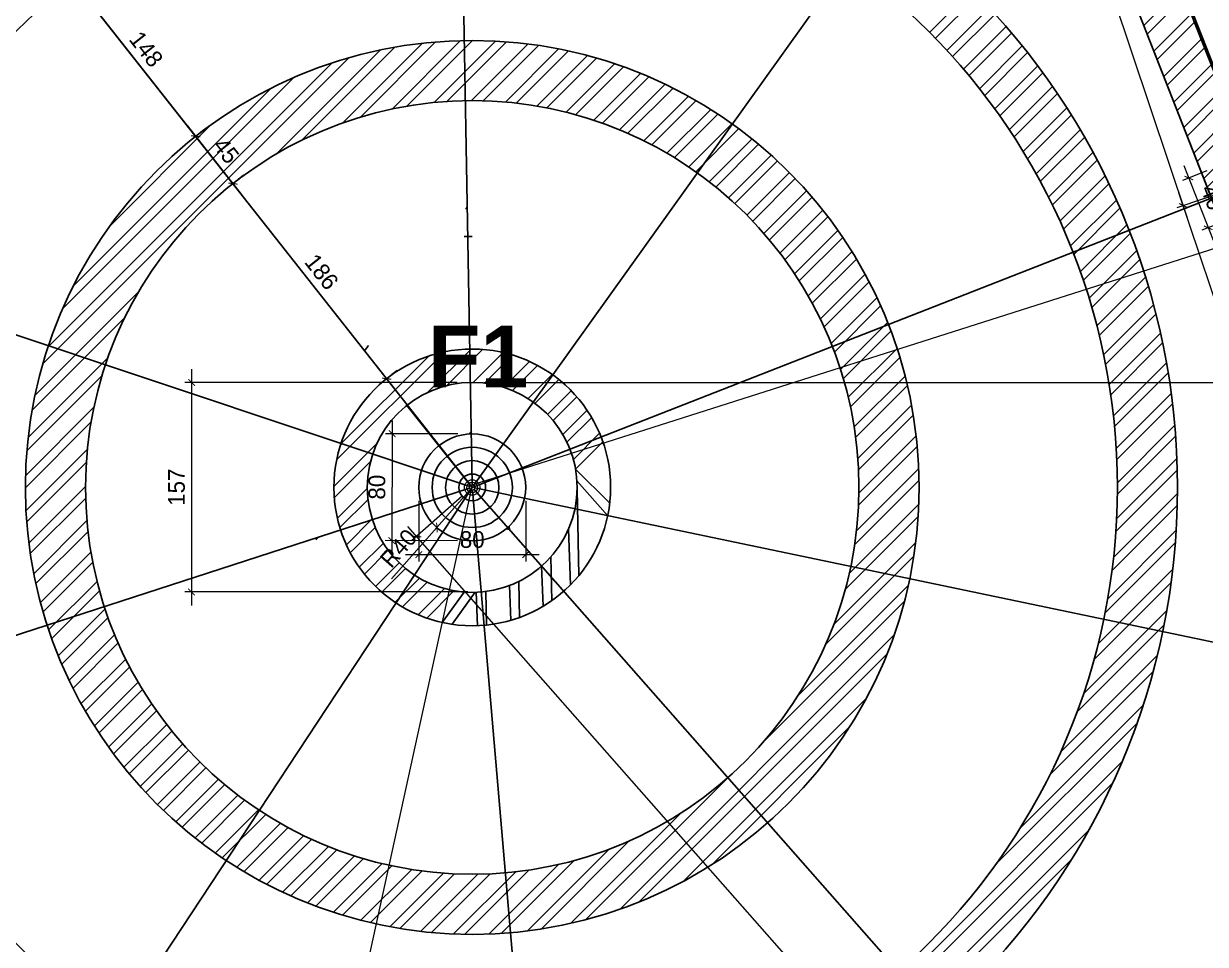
# Model space of a CAD drawing. Header units: inches. Extents: x -291016 to -124071, y 25078 to 137196.
# Drawn here: x -209131 to -208247, y 42402 to 43090 of the extents above; entities that cross this region are included whole.
import ezdxf

# ---------------------------------------------------------------- set-up
doc = ezdxf.new("R2010")
doc.units = ezdxf.units.IN
doc.header["$MEASUREMENT"] = 0
doc.layers.add('DOOR', color=112, linetype='Continuous', lineweight=20)
doc.layers.add('text', color=7, linetype='Continuous', lineweight=35)
doc.styles.add('SANSSERIFBOLD', font='sasb____.pfb', dxfattribs={"height": 70})
doc.dimstyles.new('50PEA1', dxfattribs={"dimscale": 0, "dimtxt": 12.5, "dimasz": 5, "dimexe": 5, "dimexo": 10, "dimgap": 5, "dimtad": 1, "dimdec": 0, "dimdsep": 46, "dimtxsty": 'Standard', "dimblk1": 'ARCHTICK', "dimblk2": 'ARCHTICK', "dimsah": 1, "dimcen": 2.5, "dimdle": 10, "dimclrd": 8, "dimclre": 8, "dimclrt": 7, "dimadec": 0, "dimazin": 0, "dimtfac": 1, "dimtdec": 0, "dimtix": 1, "dimtmove": 2, "dimatfit": 3, "dimldrblk": 'ARCHTICK', "dimfxl": 1, "dimtolj": 1, "dimtzin": 0, "dimlwd": 13, "dimlwe": 13, "dimarcsym": 0})
pattern_1 = [(45, (-217502.221, 919.612), (-13.258252, 13.258252), []), (45, (-217493.383, 919.612), (-13.258252, 13.258252), [])]

# ---------------------------------------------------------------- blocks, each defined once
blk = doc.blocks.new('_ArchTick')
at = {"color": 0, "const_width": 0.15}
blk.add_lwpolyline([(-0.5, -0.5), (0.5, 0.5)], dxfattribs=at)
blk = doc.blocks.new('*D505')
at = {"layer": 'Defpoints', "color": 0, "linetype": 'Continuous', "ltscale": 0.2, "transparency": 16777216}
for p in [(-208236.77, 42983.74), (-208222.22, 42946.48), (-208245.02, 42937.57)]:
    blk.add_point(p, dxfattribs=at)
at = {"layer": 'DOOR', "color": 8, "lineweight": 13, "ltscale": 0.2, "transparency": 16777216}
blk.add_line((-208263.21, 42984.15), (-208241.39, 42928.26), dxfattribs=at)
at = {"layer": 'DOOR', "color": 8, "linetype": 'Continuous', "lineweight": 13, "ltscale": 0.2, "transparency": 16777216}
for p, q in [((-208246.08, 42980.1), (-208264.23, 42973.02)), ((-208231.54, 42942.84), (-208249.68, 42935.76))]:
    blk.add_line(p, q, dxfattribs=at)
at = {"layer": 'DOOR', "color": 8, "linetype": 'Continuous', "lineweight": 13, "ltscale": 0.2, "transparency": 16777216, "xscale": 5, "yscale": 5, "zscale": 5}
for p, rotation in [((-208259.57, 42974.83), 111.3279274253634), ((-208245.02, 42937.57), 291.3279274253634)]:
    blk.add_blockref('_ArchTick', p, dxfattribs=dict(at, rotation=rotation))
at = {"layer": 'DOOR', "color": 7, "linetype": 'Continuous', "ltscale": 0.2, "transparency": 16777216, "insert": (-208241.82, 42960.3), "char_height": 12.5, "attachment_point": 5, "rotation": 291.32793}
blk.add_mtext('\\A1;40', dxfattribs=at)
blk = doc.blocks.new('*D507')
at = {"layer": 'Defpoints', "color": 0, "linetype": 'Continuous', "ltscale": 0.2, "transparency": 16777216}
for p in [(-208835.55, 42743.39), (-208755.55, 42743.39), (-208755.55, 42693.09)]:
    blk.add_point(p, dxfattribs=at)
at = {"layer": 'DOOR', "color": 8, "linetype": 'Continuous', "lineweight": 13, "ltscale": 0.2, "transparency": 16777216}
for p, q in [((-208835.55, 42733.39), (-208835.55, 42688.09)), ((-208755.55, 42733.39), (-208755.55, 42688.09))]:
    blk.add_line(p, q, dxfattribs=at)
at = {"layer": 'DOOR', "color": 8, "lineweight": 13, "ltscale": 0.2, "transparency": 16777216}
blk.add_line((-208845.55, 42693.09), (-208745.55, 42693.09), dxfattribs=at)
at = {"layer": 'DOOR', "color": 8, "linetype": 'Continuous', "lineweight": 13, "ltscale": 0.2, "transparency": 16777216, "xscale": 5, "yscale": 5, "zscale": 5, "rotation": 180}
blk.add_blockref('_ArchTick', (-208835.55, 42693.09), dxfattribs=at)
at = {"layer": 'DOOR', "color": 8, "linetype": 'Continuous', "lineweight": 13, "ltscale": 0.2, "transparency": 16777216, "xscale": 5, "yscale": 5, "zscale": 5}
blk.add_blockref('_ArchTick', (-208755.55, 42693.09), dxfattribs=at)
at = {"layer": 'DOOR', "color": 7, "linetype": 'Continuous', "ltscale": 0.2, "transparency": 16777216, "insert": (-208795.55, 42704.34), "char_height": 12.5, "attachment_point": 5}
blk.add_mtext('\\A1;80', dxfattribs=at)
blk = doc.blocks.new('*D508')
at = {"layer": 'Defpoints', "color": 0, "linetype": 'Continuous', "ltscale": 0.2, "transparency": 16777216}
for p in [(-208796.26, 42783.39), (-208855.65, 42703.56), (-208796.48, 42703.4)]:
    blk.add_point(p, dxfattribs=at)
at = {"layer": 'DOOR', "color": 8, "lineweight": 13, "ltscale": 0.2, "transparency": 16777216}
blk.add_line((-208855.41, 42793.54), (-208855.68, 42693.56), dxfattribs=at)
at = {"layer": 'DOOR', "color": 8, "linetype": 'Continuous', "lineweight": 13, "ltscale": 0.2, "transparency": 16777216}
for p, q in [((-208806.26, 42783.41), (-208860.43, 42783.56)), ((-208806.48, 42703.43), (-208860.65, 42703.58))]:
    blk.add_line(p, q, dxfattribs=at)
at = {"layer": 'DOOR', "color": 8, "linetype": 'Continuous', "lineweight": 13, "ltscale": 0.2, "transparency": 16777216, "xscale": 5, "yscale": 5, "zscale": 5}
for p, rotation in [((-208855.43, 42783.54), 89.84661278515328), ((-208855.65, 42703.56), 269.8466127851532)]:
    blk.add_blockref('_ArchTick', p, dxfattribs=dict(at, rotation=rotation))
at = {"layer": 'DOOR', "color": 7, "linetype": 'Continuous', "ltscale": 0.2, "transparency": 16777216, "insert": (-208866.79, 42743.58), "char_height": 12.5, "attachment_point": 5, "rotation": 89.84661}
blk.add_mtext('\\A1;80', dxfattribs=at)
blk = doc.blocks.new('*D515')
at = {"layer": 'Defpoints', "color": 0, "linetype": 'Continuous', "ltscale": 0.2, "transparency": 16777216}
for p in [(-208219.95, 42968.83), (-208263.69, 42954.19), (-208095.52, 42597.29)]:
    blk.add_point(p, dxfattribs=at)
at = {"layer": 'DOOR', "color": 8, "linetype": 'Continuous', "lineweight": 13, "ltscale": 0.2, "transparency": 16777216}
for p, q in [((-208229.43, 42965.66), (-208268.43, 42952.6)), ((-208105.01, 42594.12), (-208144.01, 42581.06))]:
    blk.add_line(p, q, dxfattribs=at)
at = {"layer": 'DOOR', "color": 8, "lineweight": 13, "ltscale": 0.2, "transparency": 16777216}
blk.add_line((-208136.09, 42573.16), (-208266.87, 42963.67), dxfattribs=at)
at = {"layer": 'DOOR', "color": 8, "linetype": 'Continuous', "lineweight": 13, "ltscale": 0.2, "transparency": 16777216, "xscale": 5, "yscale": 5, "zscale": 5}
for p, rotation in [((-208263.69, 42954.19), 108.5152456213374), ((-208139.26, 42582.64), 288.5152456213374)]:
    blk.add_blockref('_ArchTick', p, dxfattribs=dict(at, rotation=rotation))
at = {"layer": 'DOOR', "color": 7, "linetype": 'Continuous', "ltscale": 0.2, "transparency": 16777216, "insert": (-208190.81, 42771.99), "char_height": 12.5, "attachment_point": 5, "rotation": 288.51525}
blk.add_mtext('\\A1;390', dxfattribs=at)
blk = doc.blocks.new('*D516')
at = {"layer": 'Defpoints', "color": 0, "linetype": 'Continuous', "ltscale": 0.2, "transparency": 16777216}
for p in [(-208377.87, 43326.91), (-208387.44, 43323.7), (-208219.95, 42968.83)]:
    blk.add_point(p, dxfattribs=at)
at = {"layer": 'DOOR', "color": 8, "lineweight": 13, "ltscale": 0.2, "transparency": 16777216}
blk.add_line((-208260.52, 42944.7), (-208390.61, 43333.18), dxfattribs=at)
at = {"layer": 'DOOR', "color": 8, "linetype": 'Continuous', "lineweight": 13, "ltscale": 0.2, "transparency": 16777216}
for p, q in [((-208387.35, 43323.73), (-208392.18, 43322.11)), ((-208229.43, 42965.66), (-208268.43, 42952.6))]:
    blk.add_line(p, q, dxfattribs=at)
at = {"layer": 'DOOR', "color": 8, "linetype": 'Continuous', "lineweight": 13, "ltscale": 0.2, "transparency": 16777216, "xscale": 5, "yscale": 5, "zscale": 5}
for p, rotation in [((-208387.44, 43323.7), 108.5152456209802), ((-208263.69, 42954.19), 288.5152456209802)]:
    blk.add_blockref('_ArchTick', p, dxfattribs=dict(at, rotation=rotation))
at = {"layer": 'DOOR', "color": 7, "linetype": 'Continuous', "ltscale": 0.2, "transparency": 16777216, "insert": (-208314.9, 43142.52), "char_height": 12.5, "attachment_point": 5, "rotation": 288.51525}
blk.add_mtext('\\A1;390', dxfattribs=at)
blk = doc.blocks.new('*D518')
at = {"layer": 'Defpoints', "color": 0, "linetype": 'Continuous', "ltscale": 0.2, "transparency": 16777216}
for p in [(-209478.91, 42522.26), (-209475.53, 42526.08), (-209138.74, 42221.24)]:
    blk.add_point(p, dxfattribs=at)
at = {"layer": 'DOOR', "color": 8, "lineweight": 13, "ltscale": 0.2, "transparency": 16777216}
blk.add_line((-209127.87, 42218.43), (-209483.02, 42532.71), dxfattribs=at)
at = {"layer": 'DOOR', "color": 8, "linetype": 'Continuous', "lineweight": 13, "ltscale": 0.2, "transparency": 16777216}
for p, q in [((-209472.28, 42529.75), (-209472.21, 42529.83)), ((-209132.11, 42228.72), (-209132.05, 42228.8))]:
    blk.add_line(p, q, dxfattribs=at)
at = {"layer": 'DOOR', "color": 8, "linetype": 'Continuous', "lineweight": 13, "ltscale": 0.2, "transparency": 16777216, "xscale": 5, "yscale": 5, "zscale": 5}
for p, rotation in [((-209475.53, 42526.08), 138.4929883590388), ((-209135.36, 42225.06), 318.4929883590389)]:
    blk.add_blockref('_ArchTick', p, dxfattribs=dict(at, rotation=rotation))
at = {"layer": 'DOOR', "color": 7, "linetype": 'Continuous', "ltscale": 0.2, "transparency": 16777216, "insert": (-209297.99, 42383.99), "char_height": 12.5, "attachment_point": 5, "rotation": 318.49299}
blk.add_mtext('\\A1;454', dxfattribs=at)
blk = doc.blocks.new('*D764')
at = {"color": 8, "lineweight": 13, "transparency": 16777216}
for p in [(-208795.55, 42743.39), (-208855.88, 42674.93)]:
    blk.add_line(p, (-208822, 42713.38), dxfattribs=at)
at = {"layer": 'Defpoints', "color": 0, "transparency": 16777216}
for p in [(-208795.55, 42743.39), (-208822, 42713.38)]:
    blk.add_point(p, dxfattribs=at)
at = {"color": 8, "lineweight": 13, "transparency": 16777216, "xscale": 5, "yscale": 5, "zscale": 5, "rotation": 48.61300600954255}
blk.add_blockref('_ArchTick', (-208822, 42713.38), dxfattribs=at)
at = {"color": 7, "transparency": 16777216, "insert": (-208850.68, 42697.84), "char_height": 12.5, "attachment_point": 5, "rotation": 48.61301}
blk.add_mtext('\\A1;R40', dxfattribs=at)
blk = doc.blocks.new('*D765')
at = {"color": 8, "lineweight": 13, "transparency": 16777216}
for p in [(-208795.55, 42745.38), (-209023.9, 41702.17)]:
    blk.add_line(p, (-209009.38, 41768.51), dxfattribs=at)
at = {"layer": 'Defpoints', "color": 0, "transparency": 16777216}
for p in [(-208795.55, 42745.38), (-209009.38, 41768.51)]:
    blk.add_point(p, dxfattribs=at)
at = {"color": 8, "lineweight": 13, "transparency": 16777216, "xscale": 5, "yscale": 5, "zscale": 5, "rotation": 77.6532269244995}
blk.add_blockref('_ArchTick', (-209009.38, 41768.51), dxfattribs=at)
at = {"color": 7, "transparency": 16777216, "insert": (-209028.7, 41732.86), "char_height": 12.5, "attachment_point": 5, "rotation": 77.65323}
blk.add_mtext('\\A1;R1000', dxfattribs=at)
blk = doc.blocks.new('*D767')
at = {"color": 8, "lineweight": 13, "transparency": 16777216}
for p in [(-207778.06, 43069.66), (-208795.55, 42745.38)]:
    blk.add_line(p, (-207842.77, 43049.04), dxfattribs=at)
at = {"layer": 'Defpoints', "color": 0, "transparency": 16777216}
for p in [(-207842.77, 43049.04), (-208795.55, 42745.38)]:
    blk.add_point(p, dxfattribs=at)
at = {"color": 8, "lineweight": 13, "transparency": 16777216, "xscale": 5, "yscale": 5, "zscale": 5, "rotation": 197.6772319035323}
blk.add_blockref('_ArchTick', (-207842.77, 43049.04), dxfattribs=at)
at = {"color": 7, "transparency": 16777216, "insert": (-207809.07, 43071.59), "char_height": 12.5, "attachment_point": 5, "rotation": 17.67723}
blk.add_mtext('\\A1;R1000', dxfattribs=at)
blk = doc.blocks.new('*D776')
at = {"color": 8, "lineweight": 13, "transparency": 16777216}
for p, q in [((-209100.41, 43130.32), (-208996.25, 42998.13)), ((-209086.37, 43128.66), (-209090.29, 43125.56)), ((-208994.59, 43012.17), (-208998.51, 43009.08))]:
    blk.add_line(p, q, dxfattribs=at)
at = {"layer": 'Defpoints', "color": 0, "transparency": 16777216}
for p in [(-209094.22, 43122.47), (-209002.44, 43005.99), (-209002.44, 43005.98)]:
    blk.add_point(p, dxfattribs=at)
at = {"color": 8, "lineweight": 13, "transparency": 16777216, "xscale": 5, "yscale": 5, "zscale": 5}
for p, rotation in [((-209094.22, 43122.47), 128.2376062937317), ((-209002.44, 43005.99), 308.2376062937317)]:
    blk.add_blockref('_ArchTick', p, dxfattribs=dict(at, rotation=rotation))
at = {"color": 7, "transparency": 16777216, "insert": (-209039.49, 43071.19), "char_height": 12.5, "attachment_point": 5, "rotation": 308.23761}
blk.add_mtext('\\A1;148', dxfattribs=at)
blk = doc.blocks.new('*D777')
at = {"color": 8, "lineweight": 13, "transparency": 16777216}
for p, q in [((-209008.63, 43013.84), (-208968.39, 42962.79)), ((-208994.59, 43012.17), (-208998.51, 43009.08)), ((-208966.74, 42976.82), (-208970.66, 42973.74))]:
    blk.add_line(p, q, dxfattribs=at)
at = {"layer": 'Defpoints', "color": 0, "transparency": 16777216}
for p in [(-209002.44, 43005.98), (-208974.59, 42970.63), (-208974.58, 42970.64)]:
    blk.add_point(p, dxfattribs=at)
at = {"color": 8, "lineweight": 13, "transparency": 16777216, "xscale": 5, "yscale": 5, "zscale": 5}
for p, rotation in [((-209002.44, 43005.99), 128.2376062937317), ((-208974.58, 42970.64), 308.2376062937317)]:
    blk.add_blockref('_ArchTick', p, dxfattribs=dict(at, rotation=rotation))
at = {"color": 7, "transparency": 16777216, "insert": (-208979.67, 42995.28), "char_height": 12.5, "attachment_point": 5, "rotation": 308.23761}
blk.add_mtext('\\A1;45', dxfattribs=at)
blk = doc.blocks.new('*D778')
at = {"color": 8, "lineweight": 13, "transparency": 16777216}
for p, q in [((-208980.77, 42978.5), (-208853.4, 42816.85)), ((-208966.74, 42976.82), (-208970.66, 42973.74)), ((-208851.75, 42830.88), (-208855.66, 42827.8))]:
    blk.add_line(p, q, dxfattribs=at)
at = {"layer": 'Defpoints', "color": 0, "transparency": 16777216}
for p in [(-208974.59, 42970.63), (-208859.61, 42824.69), (-208859.59, 42824.7)]:
    blk.add_point(p, dxfattribs=at)
at = {"color": 8, "lineweight": 13, "transparency": 16777216, "xscale": 5, "yscale": 5, "zscale": 5}
for p, rotation in [((-208974.58, 42970.64), 128.2376062937317), ((-208859.59, 42824.7), 308.2376062937317)]:
    blk.add_blockref('_ArchTick', p, dxfattribs=dict(at, rotation=rotation))
at = {"color": 7, "transparency": 16777216, "insert": (-208908.25, 42904.64), "char_height": 12.5, "attachment_point": 5, "rotation": 308.23761}
blk.add_mtext('\\A1;186', dxfattribs=at)
blk = doc.blocks.new('*D843')
at = {"color": 8, "lineweight": 13, "transparency": 16777216}
for p, q in [((-208803.05, 42736.78), (-208841.02, 42703.34)), ((-208843.88, 42714.15), (-208170.64, 41949.88)), ((-208143.04, 41987.52), (-208181, 41954.08))]:
    blk.add_line(p, q, dxfattribs=at)
at = {"layer": 'Defpoints', "color": 0, "transparency": 16777216}
for p in [(-208795.55, 42743.39), (-208135.53, 41994.13), (-208177.25, 41957.38)]:
    blk.add_point(p, dxfattribs=at)
at = {"color": 8, "lineweight": 13, "transparency": 16777216, "xscale": 5, "yscale": 5, "zscale": 5}
for p, rotation in [((-208837.27, 42706.64), 131.3766099648458), ((-208177.25, 41957.38), 311.3766099648457)]:
    blk.add_blockref('_ArchTick', p, dxfattribs=dict(at, rotation=rotation))
at = {"color": 7, "transparency": 16777216, "insert": (-208498.82, 42339.45), "char_height": 12.5, "attachment_point": 5, "rotation": 311.37661}
blk.add_mtext('\\A1;999', dxfattribs=at)
blk = doc.blocks.new('*D845')
at = {"color": 8, "lineweight": 13, "transparency": 16777216}
for p, q in [((-209005.5, 42831.89), (-209005.5, 42655.18)), ((-208806.88, 42821.89), (-209010.5, 42821.89)), ((-208798.81, 42665.18), (-209010.5, 42665.18))]:
    blk.add_line(p, q, dxfattribs=at)
at = {"layer": 'Defpoints', "color": 0, "transparency": 16777216}
for p in [(-208796.88, 42821.89), (-209005.5, 42665.18), (-208788.81, 42665.18)]:
    blk.add_point(p, dxfattribs=at)
at = {"color": 8, "lineweight": 13, "transparency": 16777216, "xscale": 5, "yscale": 5, "zscale": 5}
for p, rotation in [((-209005.5, 42821.89), 90), ((-209005.5, 42665.18), 270)]:
    blk.add_blockref('_ArchTick', p, dxfattribs=dict(at, rotation=rotation))
at = {"color": 7, "transparency": 16777216, "insert": (-209016.75, 42743.54), "char_height": 12.5, "attachment_point": 5, "rotation": 90}
blk.add_mtext('\\A1;157', dxfattribs=at)
blk = doc.blocks.new('*D846')
at = {"color": 8, "lineweight": 13, "transparency": 16777216}
for p, q in [((-207438.5, 42811.88), (-207438.5, 43492.12)), ((-208798.87, 43482.12), (-207433.5, 43482.12)), ((-208786.88, 42821.88), (-207433.5, 42821.88))]:
    blk.add_line(p, q, dxfattribs=at)
at = {"layer": 'Defpoints', "color": 0, "transparency": 16777216}
for p in [(-208808.87, 43482.12), (-207438.5, 43482.12), (-208796.88, 42821.88)]:
    blk.add_point(p, dxfattribs=at)
at = {"color": 8, "lineweight": 13, "transparency": 16777216, "xscale": 5, "yscale": 5, "zscale": 5}
for p, rotation in [((-207438.5, 43482.12), 90), ((-207438.5, 42821.88), 270)]:
    blk.add_blockref('_ArchTick', p, dxfattribs=dict(at, rotation=rotation))
at = {"color": 7, "transparency": 16777216, "insert": (-207449.75, 43152), "char_height": 12.5, "attachment_point": 5, "rotation": 90}
blk.add_mtext('\\A1;660', dxfattribs=at)

msp = doc.modelspace()

# ---------------------------------------------------------------- hatches: boundary and pattern name
h = msp.add_hatch()
h.set_pattern_fill('ANSI32', color=4, scale=50, style=0)
h.set_pattern_definition([(45, (-214667.444, 2108.707), (-13.258252, 13.258252), []), (45, (-214658.605, 2108.707), (-13.258252, 13.258252), [])])
h.paths.add_polyline_path([(-209795.5512, 42745.3835, 1), (-207795.5512, 42745.3835, 1)])
h.paths.add_polyline_path([(-207815.5512, 42745.3835, -1), (-209775.5512, 42745.3835, -1)], flags=16)
h = msp.add_hatch()
h.set_pattern_fill('ANSI32', color=4, scale=50, style=0)
h.set_pattern_definition([(45, (-215741.365, -2630.001), (-13.258252, 13.258252), []), (45, (-215732.526, -2630.001), (-13.258252, 13.258252), [])])
h.paths.add_polyline_path([(-209620.5512, 42745.3835, 1), (-207970.5512, 42745.3835, 1)])
h.paths.add_polyline_path([(-207990.5512, 42745.3835, -1), (-209600.5512, 42745.3835, -1)], flags=16)
h = msp.add_hatch()
h.set_pattern_fill('ANSI32', color=4, scale=50, style=0)
h.set_pattern_definition(pattern_1)
h.paths.add_polyline_path([(-208348.5852, 43329.514), (-208373.5532, 43294.6549), (-208111.1065, 42623.5239), (-208068.244, 42614.4853)])
h.paths.add_polyline_path([(-208236.9229, 42983.8752), (-208218.0626, 42991.2391), (-208203.5144, 42953.9785), (-208222.3747, 42946.6146)], flags=16)
h.paths.add_polyline_path([(-208220.1162, 42968.8351), (-208218.0626, 42991.2391), (-208203.5144, 42953.9785)], flags=0)
h = msp.add_hatch()
h.set_pattern_fill('ANSI32', color=4, scale=50, style=0)
h.set_pattern_definition(pattern_1)
h.paths.add_polyline_path([(-208243.35, 42252.8974, 0.13705383), (-208067.9438, 42611.467, 0.00052614), (-208067.6624, 42613.0019), (-208068.2393, 42614.4843), (-208111.1439, 42623.5318, -0.17359225), (-208345.1885, 42216.0384, -0.14757672), (-208713.6964, 42054.537), (-208709.8769, 42009.6732, 0.18336651)])
h = msp.add_hatch()
h.set_pattern_fill('ANSI32', color=4, scale=50, style=0)
h.set_pattern_definition(pattern_1)
h.paths.add_polyline_path([(-209449.3814, 42508.1857), (-209491.8943, 42494.6084), (-209132.5971, 42201.3449), (-208754.6889, 42005.5532), (-208758.5043, 42050.3677, 0.0048195), (-208745.0815, 42051.2565), (-209111.8962, 42241.3008)])
h.paths.add_polyline_path([(-209147.8414, 42241.8339), (-209116.86, 42216.5327), (-209129.6667, 42200.8508), (-209160.6482, 42226.152)], flags=16)
h.paths.add_polyline_path([(-209147.8414, 42241.8339), (-209116.86, 42216.5327), (-209129.5106, 42201.042)], flags=0)

# ---------------------------------------------------------------- linework, layer by layer
at = {"color": 1}
for p, q in [((-208813.4297, 43745.2236), (-208795.5126, 42745.3222)), ((-208794.4351, 42744.9521), (-208158.8938, 43632.8215)), ((-208796.7719, 42744.9422), (-209487.5793, 43621.7093)), ((-207863.7412, 43108.33), (-208795.5512, 42743.3929)), ((-209744.5336, 43060.7125), (-208797.4666, 42744.0334)), ((-208800.3443, 42951.4528), (-208799.2851, 42952.9325)), ((-208876.0982, 42845.6225), (-208873.2262, 42849.6347)), ((-208582.3255, 42826.5193), (-208581.9455, 42827.0501)), ((-209345.0763, 41909.9063), (-208795.5512, 42743.3929)), ((-208795.6412, 42743.423), (-208795.5512, 42743.3929)), ((-208795.5512, 42743.3929), (-208795.604, 42743.3758)), ((-208795.5512, 42743.3929), (-208795.543, 42743.2984)), ((-208793.6247, 42742.9902), (-207725.25, 42519.6408)), ((-208797.5147, 42742.7573), (-209789.6985, 42421.5726)), ((-208795.3739, 42741.3364), (-208709.4191, 41743.9538)), ((-208135.5335, 41994.1334), (-208794.2159, 42741.8771))]:
    msp.add_line(p, q, dxfattribs=at)
at = {"color": 3}
for p, q in [((-208348.5852, 43329.514), (-208067.6624, 42613.0019)), ((-208346.627, 43330.0841), (-208067.5089, 42612.8645)), ((-208383.5102, 43320.1169), (-208111.1065, 42623.5239)), ((-208373.6452, 43294.5265), (-208111.1553, 42623.4685)), ((-208373.4995, 43294.3782), (-208110.953, 42623.3865)), ((-208373.4917, 43294.3891), (-208111.0298, 42623.4029)), ((-208795.5512, 42743.3929), (-208844.5192, 42804.7475)), ((-208796.2306, 42785.3949), (-208797.7052, 42783.3349)), ((-208796.2639, 42783.3866), (-208796.9985, 42784.3222)), ((-208796.8136, 42744.9111), (-208820.3474, 42774.78)), ((-208795.543, 42743.2984), (-208795.6412, 42743.423)), ((-208817.2251, 42710.5193), (-208817.9822, 42710.2742)), ((-208767.7555, 42711.9552), (-208770.187, 42712.463)), ((-208767.9714, 42714.4213), (-208767.7442, 42711.8262)), ((-208792.1167, 42705.0853), (-208791.983, 42703.5524))]:
    msp.add_line(p, q, dxfattribs=at)
at = {"color": 4}
for p, q in [((-208453.413, 43083.7518), (-208421.593, 43115.5717)), ((-208449.0337, 43079.2923), (-208417.2103, 43111.1156)), ((-208440.4469, 43070.2013), (-208408.6021, 43102.0462)), ((-208436.2396, 43065.5698), (-208404.3766, 43097.4328)), ((-208427.9976, 43056.1342), (-208396.0835, 43088.0483)), ((-208423.9632, 43051.3298), (-208392.016, 43083.2769)), ((-208942.0617, 42992.8506), (-208864.3822, 43070.5302)), ((-208922.9347, 43003.1388), (-208853.4289, 43072.6446)), ((-208892.3931, 43016.0028), (-208832.7827, 43075.6132)), ((-208879.2304, 43020.3266), (-208822.9922, 43076.5648)), ((-208855.4567, 43026.4226), (-208804.3009, 43077.5784)), ((-208844.5225, 43028.518), (-208795.3476, 43077.6929)), ((-208824.08, 43031.2828), (-208778.1244, 43077.2384)), ((-208814.449, 43032.075), (-208769.8226, 43076.7014)), ((-208796.154, 43032.6923), (-208753.7741, 43075.0722)), ((-208787.4286, 43032.5789), (-208746.0063, 43074.0012)), ((-208770.7058, 43031.6241), (-208730.9401, 43071.3897)), ((-208416.0685, 43041.5467), (-208384.0401, 43073.5752)), ((-209116.8403, 42835.7497), (-208887.9079, 43064.6821)), ((-208762.6725, 43030.8185), (-208723.6269, 43069.864)), ((-208747.191, 43028.6223), (-208709.4094, 43066.4039)), ((-208739.72, 43027.2545), (-208702.4945, 43064.48)), ((-208412.2088, 43036.5676), (-208380.1319, 43068.6445)), ((-209112.8827, 42848.5462), (-208900.7044, 43060.7244)), ((-208725.2705, 43024.0263), (-208689.0292, 43060.2676)), ((-208718.2764, 43022.1816), (-208682.4711, 43057.9869)), ((-208704.7172, 43018.0631), (-208669.6866, 43053.0937)), ((-208404.666, 43026.4328), (-208372.4765, 43058.6223)), ((-208400.9836, 43021.2763), (-208368.7297, 43053.5303)), ((-209101.9023, 42877.2042), (-208929.3624, 43049.7441)), ((-208698.1412, 43015.8003), (-208663.4543, 43050.4872)), ((-208685.3728, 43010.891), (-208651.2965, 43044.9673)), ((-209094.0634, 42893.882), (-208946.0402, 43041.9051)), ((-208679.1726, 43008.2524), (-208645.3666, 43042.0584)), ((-208667.1233, 43002.624), (-208633.7945, 43035.9528)), ((-208393.7987, 43010.7835), (-208361.3994, 43043.1828)), ((-208390.2972, 43005.4463), (-208357.8166, 43037.9268)), ((-208661.2684, 42999.6401), (-208628.149, 43032.7595)), ((-208649.8857, 42993.3451), (-208617.1315, 43026.0993)), ((-208383.4783, 42994.5875), (-208350.8176, 43027.2482)), ((-208644.3538, 42990.0381), (-208611.7569, 43022.635)), ((-208380.1621, 42989.0648), (-208347.4022, 43021.8247)), ((-209066.7184, 42938.9046), (-208991.0629, 43014.5601)), ((-208633.6, 42983.1143), (-208601.2707, 43015.4436)), ((-208628.3752, 42979.5003), (-208596.1572, 43011.7183)), ((-208373.7194, 42977.8299), (-208340.742, 43010.8072)), ((-208618.2236, 42971.9742), (-208586.1855, 43004.0123)), ((-208613.2949, 42968.0641), (-208581.3261, 43000.0329)), ((-208370.5942, 42972.1162), (-208337.4983, 43005.2121)), ((-208603.728, 42959.9532), (-208571.8578, 42991.8235)), ((-208364.5402, 42960.4926), (-208331.1863, 42993.8465)), ((-208599.0889, 42955.7536), (-208567.2483, 42987.5942)), ((-208361.613, 42954.5809), (-208328.1193, 42988.0747)), ((-208590.0975, 42947.0673), (-208558.2774, 42978.8874)), ((-208585.745, 42942.5809), (-208553.9159, 42974.41)), ((-208355.9629, 42942.5534), (-208322.1666, 42976.3496)), ((-208577.3271, 42933.3212), (-208545.4412, 42965.207)), ((-208353.242, 42936.4354), (-208319.2825, 42970.3949)), ((-208573.2622, 42928.5472), (-208541.3284, 42960.4811)), ((-208348.0144, 42923.9853), (-208313.7027, 42958.2971)), ((-208565.4232, 42918.7086), (-208533.3533, 42950.7785)), ((-208345.5101, 42917.6508), (-208311.0088, 42952.1521)), ((-208561.6504, 42913.6425), (-208529.492, 42945.8009)), ((-208340.7273, 42904.7559), (-208305.8178, 42939.6655)), ((-208554.4032, 42903.212), (-208522.0249, 42935.5904)), ((-208550.9312, 42897.8453), (-208518.4206, 42930.3558)), ((-208338.4518, 42898.1926), (-208303.3227, 42933.3217)), ((-208334.1409, 42884.8259), (-208298.5395, 42920.4272)), ((-208544.2973, 42886.8014), (-208511.4751, 42919.6237)), ((-208541.1391, 42881.1208), (-208508.1361, 42914.1238)), ((-208332.109, 42878.0189), (-208296.2538, 42913.8741)), ((-208535.1503, 42869.432), (-208501.7319, 42902.8504)), ((-208532.3246, 42863.4189), (-208498.6696, 42897.0738)), ((-208328.3028, 42864.1475), (-208291.9009, 42900.5493)), ((-208326.5327, 42857.0787), (-208289.8367, 42893.7746)), ((-209122.6884, 42812.2239), (-209045.0089, 42889.9035)), ((-208527.0248, 42851.0409), (-208492.8334, 42885.2324)), ((-208524.5575, 42844.6694), (-208490.0633, 42879.1636)), ((-208323.2713, 42842.6625), (-208285.9412, 42879.9925)), ((-209124.8028, 42801.2707), (-209055.2971, 42870.7765)), ((-208520.0076, 42831.5417), (-208484.8306, 42866.7186)), ((-208321.7853, 42835.3096), (-208284.1134, 42872.9815)), ((-208517.9341, 42824.7763), (-208482.3731, 42860.3373)), ((-208319.1184, 42820.2989), (-208280.7077, 42858.7095)), ((-208317.9442, 42812.6342), (-208279.1341, 42851.4443)), ((-209127.7714, 42780.6244), (-209068.161, 42840.2348)), ((-208896.9969, 42763.9116), (-208816.0698, 42844.8386)), ((-208893.7972, 42775.9501), (-208828.1084, 42841.6389)), ((-208828.6631, 42814.5677), (-208796.3409, 42846.8899)), ((-208814.9281, 42819.4638), (-208787.7904, 42846.6016)), ((-208794.8247, 42821.8896), (-208772.4357, 42844.2786)), ((-208786.5055, 42821.37), (-208765.4549, 42842.4205)), ((-208514.2174, 42810.8154), (-208477.7906, 42847.2422)), ((-208512.587, 42803.607), (-208475.6723, 42840.5216)), ((-208771.9399, 42818.2579), (-208752.6259, 42837.5719)), ((-208765.4617, 42815.8972), (-208746.7131, 42834.6458)), ((-208315.934, 42796.9667), (-208276.2573, 42836.6434)), ((-209128.723, 42770.834), (-209072.4849, 42827.0721)), ((-208753.8075, 42809.8738), (-208735.787, 42827.8943)), ((-208748.5646, 42806.2778), (-208730.7478, 42824.0947)), ((-208509.8203, 42788.6959), (-208471.8014, 42826.7149)), ((-208315.1068, 42788.9551), (-208274.9595, 42829.1023)), ((-208739.1608, 42798.004), (-208721.4814, 42815.6834)), ((-208508.7026, 42780.9748), (-208470.0578, 42819.6197)), ((-208313.8329, 42772.5513), (-208272.6599, 42813.7243)), ((-208734.9887, 42793.3372), (-208717.2494, 42811.0766)), ((-208507.0551, 42764.9447), (-208466.9805, 42805.0192)), ((-208313.3977, 42764.1477), (-208271.6647, 42805.8807)), ((-209129.7366, 42752.1427), (-209078.5809, 42803.2985)), ((-208727.7287, 42782.9196), (-208709.5982, 42801.05)), ((-208506.5532, 42756.6077), (-208465.6592, 42797.5017)), ((-209129.8511, 42743.1894), (-209080.6762, 42792.3643)), ((-208724.6734, 42777.136), (-208706.1928, 42795.6167)), ((-208312.964, 42746.9037), (-208270.0019, 42789.8658)), ((-208719.8747, 42764.2571), (-208700.2847, 42783.8471)), ((-208506.2816, 42739.2017), (-208463.4875, 42781.9958)), ((-208312.9808, 42738.0481), (-208269.3427, 42781.6862)), ((-209129.3966, 42725.9662), (-209083.4411, 42771.9218)), ((-208899.0481, 42744.1827), (-208866.726, 42776.5048)), ((-208718.2475, 42757.0454), (-208697.8222, 42777.4707)), ((-208506.5573, 42730.0871), (-208462.6544, 42773.9901)), ((-209128.8596, 42717.6644), (-209084.2333, 42762.2907)), ((-208898.7598, 42735.6322), (-208871.6221, 42762.7699)), ((-208313.5271, 42719.8242), (-208268.3921, 42764.9591)), ((-208718.2475, 42757.0454), (-208692.7336, 42731.527)), ((-208508.0836, 42710.8831), (-208461.5457, 42757.4211)), ((-208314.0779, 42710.4344), (-208268.1116, 42756.4008)), ((-209127.2305, 42701.6159), (-209084.8505, 42743.9958)), ((-208717.2085, 42748.36), (-208694.2414, 42722.2136)), ((-208509.4171, 42700.7108), (-208461.2955, 42748.8324)), ((-209126.1594, 42693.8481), (-209084.7371, 42735.2704)), ((-208896.4369, 42720.2774), (-208874.0478, 42742.6665)), ((-208894.5788, 42713.2967), (-208873.5282, 42734.3472)), ((-208717.0583, 42742.3351), (-208715.8982, 42677.3047)), ((-208315.7998, 42691.0349), (-208267.9706, 42738.8641)), ((-208513.5258, 42678.9244), (-208461.4822, 42730.9681)), ((-208317.0023, 42680.9936), (-208268.1245, 42729.8714)), ((-209123.548, 42678.7819), (-209083.7823, 42718.5475)), ((-208889.7301, 42700.4677), (-208870.4161, 42719.7817)), ((-208516.4851, 42667.1263), (-208461.9589, 42721.6525)), ((-209122.0223, 42671.4687), (-209082.9768, 42710.5142)), ((-208886.8041, 42694.5549), (-208868.0555, 42713.3035)), ((-208769.3263, 42713.6222), (-208769.2738, 42712.2723)), ((-208723.5854, 42712.0372), (-208721.9727, 42670.6024)), ((-208320.1881, 42660.1301), (-208268.9223, 42711.3959)), ((-208912.6288, 42704.0855), (-208910.5473, 42706.167)), ((-208880.0526, 42683.6287), (-208862.0321, 42701.6492)), ((-208525.004, 42640.9297), (-208463.8081, 42702.1257)), ((-208322.221, 42649.2583), (-208269.5858, 42701.8935)), ((-209118.5621, 42657.2512), (-209080.7805, 42695.0328)), ((-208876.2529, 42678.5896), (-208858.4361, 42696.4064)), ((-208736.7183, 42691.4223), (-208736.1337, 42658.6474)), ((-208531.1757, 42625.9192), (-208465.2493, 42691.8456)), ((-209116.6383, 42650.3362), (-209079.4127, 42687.5618)), ((-208867.8416, 42669.3231), (-208850.1623, 42687.0025)), ((-208863.2348, 42665.0911), (-208845.4955, 42682.8305)), ((-208743.6623, 42684.488), (-208742.4961, 42654.5256)), ((-208327.3284, 42626.4733), (-208271.5, 42682.3017)), ((-209112.4258, 42636.871), (-209076.1846, 42673.1122)), ((-208853.2083, 42657.44), (-208835.0778, 42675.5704)), ((-208847.7749, 42654.0345), (-208829.2942, 42672.5152)), ((-208760.6166, 42673.0948), (-208760.1245, 42645.5071)), ((-208330.4893, 42614.4735), (-208272.7787, 42672.1841)), ((-209110.1452, 42630.3128), (-209074.3398, 42666.1182)), ((-208836.0053, 42648.1264), (-208816.4153, 42667.7164)), ((-208829.629, 42645.664), (-208809.2037, 42666.0893)), ((-208818.098, 42642.3786), (-208801.529, 42665.1209)), ((-208810.5749, 42640.9892), (-208793.4847, 42664.9202)), ((-208792.4981, 42664.9523), (-208791.5258, 42639.9713)), ((-208785.4411, 42665.5467), (-208784.9931, 42640.4329)), ((-208767.6295, 42670.0265), (-208766.6173, 42644.0195)), ((-208551.7218, 42587.6954), (-208469.4042, 42670.0131)), ((-208578.8544, 42551.724), (-208472.2566, 42658.3218)), ((-209105.252, 42617.5283), (-209070.2213, 42652.559)), ((-209102.6454, 42611.296), (-209067.9585, 42645.9829)), ((-208338.3291, 42588.956), (-208276.065, 42651.2202)), ((-208343.1861, 42575.2602), (-208278.1152, 42640.3312)), ((-209097.1255, 42599.1383), (-209063.0492, 42633.2146)), ((-208684.999, 42427.9018), (-208480.06, 42632.8407)), ((-209094.2166, 42593.2083), (-209060.4106, 42627.0144)), ((-209088.111, 42581.6363), (-209054.7823, 42614.965)), ((-208670.8333, 42433.2286), (-208485.3868, 42618.6751)), ((-208355.4907, 42545.278), (-208283.166, 42617.6027)), ((-209084.9177, 42575.9908), (-209051.7983, 42609.1101)), ((-208363.4415, 42528.4883), (-208286.2377, 42605.6922)), ((-209078.2576, 42564.9733), (-209045.5033, 42597.7275)), ((-209074.7933, 42559.5987), (-209042.1964, 42592.1956)), ((-208637.6498, 42448.7345), (-208500.8927, 42585.4915)), ((-209067.6019, 42549.1124), (-209035.2725, 42581.4418)), ((-209063.8765, 42543.9989), (-209031.6585, 42576.217)), ((-208385.7615, 42488.4907), (-208293.7147, 42580.5375)), ((-209056.1706, 42534.0272), (-209024.1325, 42566.0653)), ((-208403.6455, 42461.7678), (-208298.2556, 42567.1578)), ((-209052.1911, 42529.1678), (-209020.2223, 42561.1366)), ((-208616.3886, 42461.1568), (-208513.315, 42564.2304)), ((-209043.9817, 42519.6995), (-209012.1115, 42551.5698)), ((-209039.7524, 42515.09), (-209007.9118, 42546.9306)), ((-209031.0456, 42506.1192), (-208999.2256, 42537.9392)), ((-209026.5683, 42501.7577), (-208994.7392, 42533.5868)), ((-208590.4411, 42257.2946), (-208309.4529, 42538.2828)), ((-209017.3653, 42493.283), (-208985.4794, 42525.1689)), ((-208710.48, 42420.0984), (-208603.8822, 42526.6962)), ((-208574.6179, 42264.2789), (-208316.4372, 42522.4597)), ((-209012.6393, 42489.1701), (-208980.7055, 42521.104)), ((-209002.9367, 42481.1951), (-208970.8668, 42513.2649)), ((-208997.9592, 42477.3338), (-208965.8008, 42509.4922)), ((-208987.7486, 42469.8667), (-208955.3703, 42502.245)), ((-208982.5141, 42466.2624), (-208950.0035, 42498.7729)), ((-208722.1713, 42417.2459), (-208639.8536, 42499.5636)), ((-208971.7819, 42459.3169), (-208938.9597, 42492.1391)), ((-208966.2821, 42455.9778), (-208933.2791, 42488.9809)), ((-208538.6622, 42282.557), (-208334.7152, 42486.504)), ((-208955.0086, 42449.5736), (-208921.5902, 42482.992)), ((-208949.2321, 42446.5114), (-208915.5771, 42480.1663)), ((-208744.0039, 42413.091), (-208678.0774, 42479.0174)), ((-208937.3906, 42440.6752), (-208903.1992, 42474.8666)), ((-208931.3218, 42437.9051), (-208896.8276, 42472.3993)), ((-208754.2839, 42411.6498), (-208693.0879, 42472.8458)), ((-208918.8769, 42432.6724), (-208883.6999, 42467.8493)), ((-208912.4955, 42430.2149), (-208876.9345, 42465.7759)), ((-208899.4004, 42425.6323), (-208862.9736, 42462.0592)), ((-208892.6799, 42423.5141), (-208855.7652, 42460.4287)), ((-208783.1263, 42409.3239), (-208731.0826, 42461.3676)), ((-208773.8108, 42409.8006), (-208719.2845, 42464.3269)), ((-208517.1642, 42295.2162), (-208347.3744, 42465.0059)), ((-208878.8731, 42419.6431), (-208840.8542, 42457.6621)), ((-208871.7779, 42417.8995), (-208833.133, 42456.5444)), ((-208857.1775, 42414.8223), (-208817.1029, 42454.8968)), ((-208849.66, 42413.501), (-208808.766, 42454.3949)), ((-208834.154, 42411.3292), (-208791.3599, 42454.1233)), ((-208826.1483, 42410.4961), (-208782.2453, 42454.3991)), ((-208809.5793, 42409.3874), (-208763.0413, 42455.9254)), ((-208800.9907, 42409.1372), (-208752.869, 42457.2589))]:
    msp.add_line(p, q, dxfattribs=at)
for centre, radius in [((-208795.5512, 42745.3835), 1000), ((-208795.5512, 42745.3835), 1000), ((-208795.5512, 42745.3835), 980), ((-208795.5512, 42745.3835), 825), ((-208795.5512, 42745.3835), 825), ((-208795.5512, 42745.3835), 805), ((-208795.5512, 42743.3929), 40), ((-208795.5512, 42743.3929), 30), ((-208795.5512, 42743.3929), 20), ((-208795.5512, 42743.3929), 10)]:
    msp.add_circle(centre, radius)
at = {"color": 3}
for radius in [527.6, 527.6, 482.6, 482.6, 334.3, 334.3, 289.3, 289.3, 103.5, 78.5, 78.5]:
    msp.add_circle((-208795.5512, 42743.3929), radius, dxfattribs=at)
for centre, radius, start, end in [((-208798.1479, 42744.8702), 737.5059, 52.4414623, 199.8363865), ((-208797.714, 42746.0364), 693.7171, 52.3254693, 200.0514713), ((-208795.4857, 42744.0884), 739.6257, 112.0754762, 196.2232402), ((-208795.3322, 42743.951), 739.6257, 112.0754762, 196.2232402), ((-208797.8953, 42747.0672), 697.8122, 273.2360326, 349.8023796), ((-208797.3359, 42746.6887), 697.1565, 274.2656407, 349.8217331), ((-208797.1824, 42746.5513), 697.1565, 274.2656407, 349.8217331), ((-208797.4282, 42746.1307), 741.8098, 273.3029195, 349.5408798), ((-208797.073, 42745.9569), 741.4289, 275.0148992, 349.7726254), ((-208796.9194, 42745.8195), 741.4289, 275.0148992, 349.7726254), ((-208797.073, 42745.9569), 696.4289, 275.0148992, 348.0336406), ((-208796.9194, 42745.8195), 696.4289, 275.0148992, 348.0336406), ((-208795.543, 42743.2984), 738.798, 284.6665505, 338.4582739)]:
    msp.add_arc(centre, radius, start, end, dxfattribs=at)
msp.add_arc((-208795.5512, 42745.3835), 740, 284.6371488, 338.3140077)
at = {"color": 1}
msp.add_arc((-208795.5512, 42743.3929), 738.7034, 284.6678106, 338.4498658, dxfattribs=at)
for points in [[(-208801.6491, 42931.0889), (-208801.2206, 42931.0552), (-208800.7774, 42931.0166), (-208800.3206, 42930.9733)], [(-208800.3206, 42930.9733), (-208798.7302, 42931.0315), (-208797.14, 42931.0598), (-208795.5512, 42931.0577)]]:
    msp.add_open_spline(points, degree=3)
at = {"layer": 'DOOR', "color": 2, "linetype": 'Continuous', "ltscale": 0.2}
for radius in [5.7935, 4.0311, 2]:
    msp.add_circle((-208795.5966, 42743.324), radius, dxfattribs=at)
msp.add_arc((-208793.537, 42741.6977), 736.1, 311.3461889, 338.5135686, dxfattribs=at)

# ---------------------------------------------------------------- texts
at = {"layer": 'text', "color": 0, "style": 'SANSSERIFBOLD'}
msp.add_text('F1', height=46, dxfattribs=at).set_placement((-208828.644, 42818.2715))
msp.add_text('F1', height=46, dxfattribs=at).set_placement((-208828.644, 42818.2715))

# ---------------------------------------------------------------- dimensions: what is measured, and where the dimension line sits
at = {"color": 3}
for base, p1, p2, angle, picture, middle in [((-207438.5, 43482.1164), (-208796.8844, 42821.8816), (-208808.8662, 43482.1164), 90, '*D846', (-207449.75, 43151.999)), ((-209002.4358, 43005.9863), (-209094.2246, 43122.4667), (-209002.4441, 43005.9797), 128.2376063, '*D776', (-209039.4927, 43071.1903)), ((-208974.5842, 42970.641), (-209002.4441, 43005.9797), (-208974.5943, 42970.633), 128.2376063, '*D777', (-208979.6737, 42995.2765)), ((-208859.5881, 42824.7042), (-208974.5943, 42970.633), (-208859.6057, 42824.6904), 128.2376063, '*D778', (-208908.2498, 42904.6355)), ((-209005.5, 42665.1829), (-208796.8844, 42821.8929), (-208788.811, 42665.1829), 90, '*D845', (-209016.75, 42743.5379))]:
    dim = msp.add_linear_dim(base=base, p1=p1, p2=p2, angle=angle, dimstyle='50PEA1', override={"dimscale": 1}, dxfattribs=at)
    dim.commit()
    dim.dimension.update_dxf_attribs({"geometry": picture, "text_midpoint": middle})
for center, mpoint, picture, middle in [((-208795.5512, 42745.3835), (-207842.769, 43049.0379), '*D767', (-207809.0663, 43071.5866)), ((-208795.5512, 42745.3835), (-209009.3791, 41768.5121), '*D765', (-209028.6993, 41732.8604)), ((-208795.5512, 42743.3929), (-208821.9968, 42713.3825), '*D764', (-208850.6847, 42697.8436))]:
    dim = msp.add_radius_dim(center=center, mpoint=mpoint, dimstyle='50PEA1', override={"dimscale": 1}, dxfattribs=at)
    dim.commit()
    dim.dimension.update_dxf_attribs({"geometry": picture, "text_midpoint": middle})
dim = msp.add_aligned_dim(p1=(-208795.5512, 42743.3929), p2=(-208135.5335, 41994.1334), distance=-55.5978, dimstyle='50PEA1', override={"dimscale": 1}, dxfattribs=at)
dim.commit()
dim.dimension.update_dxf_attribs({"geometry": '*D843', "text_midpoint": (-208498.8201, 42339.449)})
at = {"layer": 'DOOR', "color": 2, "linetype": 'Continuous', "ltscale": 0.2}
dim = msp.add_linear_dim(base=(-208387.438, 43323.7011), p1=(-208219.9501, 42968.8343), p2=(-208377.8702, 43326.9052), angle=288.5152456, dimstyle='50PEA1', override={"dimscale": 1}, dxfattribs=at)
dim.commit()
dim.dimension.update_dxf_attribs({"geometry": '*D516', "text_midpoint": (-208314.8966, 43142.5161)})
for p1, p2, distance, picture, middle in [((-208236.7693, 42983.7378), (-208222.2211, 42946.4772), -24.4781, '*D505', (-208241.8174, 42960.2964)), ((-208796.2639, 42783.3866), (-208796.478, 42703.4037), -59.1709, '*D508', (-208866.7916, 42743.5836)), ((-208835.5512, 42743.3929), (-208755.5512, 42743.3929), -50.3014, '*D507', (-208795.5512, 42704.3415)), ((-209138.7415, 42221.2359), (-209478.907, 42522.2632), -5.1012, '*D518', (-209297.9882, 42383.9945))]:
    dim = msp.add_aligned_dim(p1=p1, p2=p2, distance=distance, dimstyle='50PEA1', override={"dimscale": 1}, dxfattribs=at)
    dim.commit()
    dim.dimension.update_dxf_attribs({"geometry": picture, "text_midpoint": middle})
dim = msp.add_aligned_dim(p1=(-208095.5238, 42597.2916), p2=(-208219.9501, 42968.8343), distance=46.1281, text='390', dimstyle='50PEA1', override={"dimscale": 1}, dxfattribs=at)
dim.commit()
dim.dimension.update_dxf_attribs({"geometry": '*D515', "text_midpoint": (-208190.8097, 42771.9872)})

doc.saveas('drawing.dxf')
